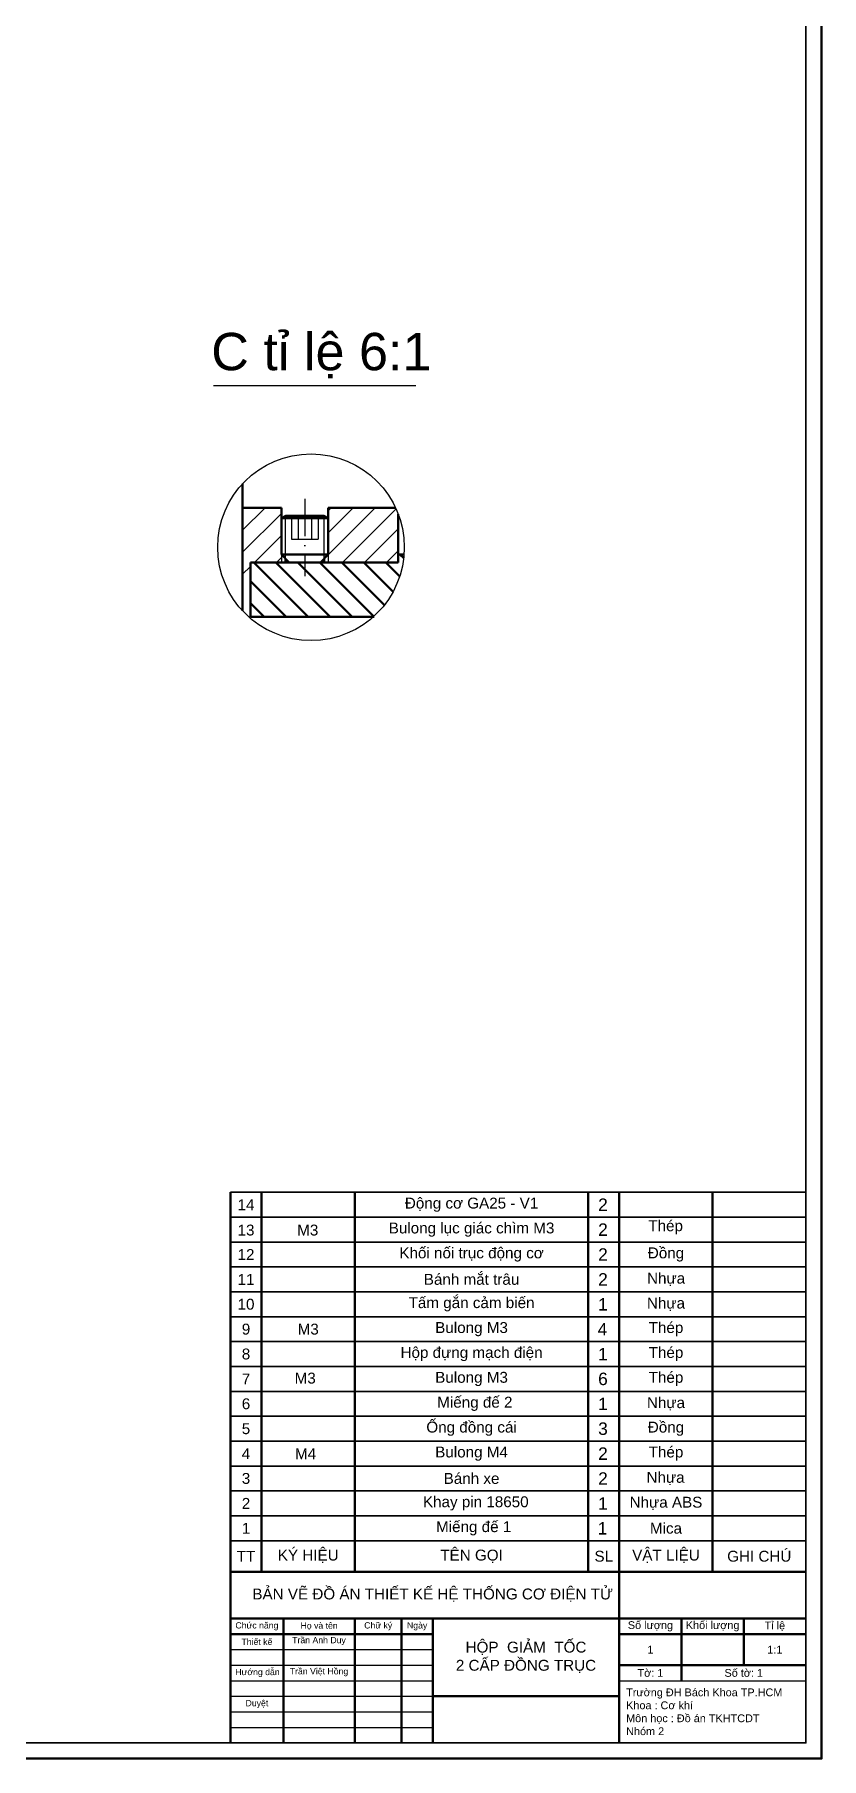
# Model space of a CAD drawing. Header units: inches. Extents: x -2446 to 6128, y -345 to 2058.
# Drawn here: x 1052 to 1305, y 730 to 1284 of the extents above; entities that cross this region are included whole.
import ezdxf

# ---------------------------------------------------------------- set-up
doc = ezdxf.new("R2010")
doc.units = ezdxf.units.IN
doc.header["$MEASUREMENT"] = 0
doc.linetypes.add('ACAD_ISO02W100', pattern=[15, 12, -3])
doc.linetypes.add('ACAD_ISO10W100', pattern=[18, 12, -3, 0, -3])
doc.layers.get('0').update_dxf_attribs({"color": 1, "lineweight": 50})
for name, color, linetype, lineweight in [('1_NETDAM', 7, 'Continuous', 50), ('9_DUONGCHUTHICH', 152, 'Continuous', 25), ('KHUNG MANH', 2, 'Continuous', 35), ('manh', 2, 'Continuous', 25), ('Net Dam', 3, 'Continuous', 50), ('Net Dam 2', 60, 'Continuous', 50), ('Net Dam 3', 230, 'Continuous', 50), ('Net Dam BL', 30, 'Continuous', 50), ('Net Duong Tam', 190, 'ACAD_ISO10W100', 25), ('Net Dut', 4, 'ACAD_ISO02W100', 25), ('Net Nhat', 2, 'Continuous', 25), ('Net Vat Lieu', 210, 'Continuous', 25)]:
    doc.layers.add(name, color=color, linetype=linetype, lineweight=lineweight)
doc.styles.add('khai', font='times.ttf', dxfattribs={"height": 3.5})
doc.styles.get("Standard").update_dxf_attribs({"font": 'arial.ttf'})
pattern_1 = [(45, (-2865.3424, -5772.8687), (-3.535534, 3.535534), [])]

msp = doc.modelspace()

# ---------------------------------------------------------------- hatches: boundary and pattern name
at = {"layer": 'Net Dam 3'}
h = msp.add_hatch(dxfattribs=at)
h.set_pattern_fill('ANSI31', color=256, scale=40, angle=90)
h.set_pattern_definition([(135, (-2865.3424, -5772.8687), (-3.535534, -3.535534), [])])
edge = h.paths.add_edge_path()
edge.add_arc((1141.019, 1119.32), 30, 311.96653, 355.59138)
edge.add_line((1170.93, 1117.014), (1169.044, 1117.014))
edge.add_line((1169.044, 1117.014), (1169.044, 1114.472))
edge.add_line((1169.044, 1114.472), (1144.044, 1114.472))
edge.add_line((1144.044, 1114.472), (1139.044, 1114.472))
edge.add_line((1139.044, 1114.472), (1134.044, 1114.472))
edge.add_line((1134.044, 1114.472), (1121.544, 1114.472))
edge.add_line((1121.544, 1114.472), (1121.544, 1097.014))
edge.add_line((1121.544, 1097.014), (1161.08, 1097.014))
at = {"layer": 'Net Vat Lieu'}
h = msp.add_hatch(dxfattribs=at)
h.set_pattern_fill('ANSI31', color=256, scale=40)
h.set_pattern_definition(pattern_1)
h.paths.add_polyline_path([(1131.544, 1121.884), (1119.044, 1129.118), (1119.044, 1107.014), (1121.544, 1107.014), (1121.544, 1114.472), (1131.544, 1114.472), (1131.544, 1116.972)])
h.paths.add_polyline_path([(1131.544, 1128.672), (1131.544, 1132.014), (1119.044, 1132.014), (1119.044, 1129.118), (1131.544, 1121.884)])
h.paths.add_polyline_path([(1169.044, 1130.026, 0.0180026), (1168.201, 1132.014), (1146.544, 1132.014), (1146.544, 1128.672), (1146.544, 1116.972), (1146.544, 1114.472), (1169.044, 1114.472), (1169.044, 1117.014)])
h = msp.add_hatch(dxfattribs=at)
h.set_pattern_fill('ANSI31', color=256, scale=40)
h.set_pattern_definition(pattern_1)
h.paths.add_polyline_path([(1131.544, 1116.972), (1131.544, 1114.472), (1132.794, 1114.472), (1132.794, 1115.722)])

# ---------------------------------------------------------------- linework, layer by layer
at = {"linetype": 'Continuous', "lineweight": 50}
msp.add_line((1115.131, 832.009), (1115.131, 840.009), dxfattribs=at)
msp.add_lwpolyline([(116.131, 730.009), (1305.131, 730.009), (1305.131, 1571.009), (116.131, 1571.009)], close=True)
at = {"layer": '1_NETDAM'}
msp.add_lwpolyline([(1180.131, 775.009), (1240.131, 775.009), (1240.131, 750.009), (1180.131, 750.009)], close=True, dxfattribs=at)
at = {"layer": '9_DUONGCHUTHICH'}
msp.add_line((1109.661, 1171.31), (1174.701, 1171.31), dxfattribs=at)
at = {"layer": 'KHUNG MANH'}
msp.add_lwpolyline([(121.131, 735.009), (1300.131, 735.009), (1300.131, 1566.009), (121.131, 1566.009)], close=True, dxfattribs=at)
at = {"layer": 'manh', "color": 2, "lineweight": 35}
for p, q in [((1115.131, 912.009), (1300.131, 912.009)), ((1115.131, 904.009), (1300.131, 904.009)), ((1115.131, 896.009), (1300.131, 896.009)), ((1115.131, 888.009), (1300.131, 888.009)), ((1115.131, 880.009), (1300.131, 880.009)), ((1115.131, 872.009), (1300.131, 872.009)), ((1115.131, 864.009), (1300.131, 864.009)), ((1115.131, 856.009), (1300.131, 856.009)), ((1115.131, 848.009), (1300.131, 848.009)), ((1115.131, 840.009), (1300.131, 840.009)), ((1115.131, 840.009), (1300.131, 840.009)), ((1115.131, 832.009), (1300.131, 832.009)), ((1115.131, 824.009), (1300.131, 824.009)), ((1115.131, 816.009), (1300.131, 816.009)), ((1115.131, 808.009), (1300.131, 808.009)), ((1115.131, 800.009), (1300.131, 800.009))]:
    msp.add_line(p, q, dxfattribs=at)
at = {"layer": 'manh', "color": 7}
for p, q in [((1115.131, 765.009), (1180.131, 765.009)), ((1115.131, 760.009), (1180.131, 760.009)), ((1115.131, 755.009), (1180.131, 755.009)), ((1240.131, 755.009), (1300.131, 755.009)), ((1115.131, 750.009), (1180.131, 750.009)), ((1115.131, 745.009), (1180.131, 745.009)), ((1115.131, 740.009), (1180.131, 740.009))]:
    msp.add_line(p, q, dxfattribs=at)
at = {"layer": 'Net Dam', "color": 7}
for p, q in [((1115.131, 912.009), (1115.131, 790.009)), ((1125.131, 912.009), (1125.131, 790.009)), ((1155.131, 912.009), (1155.131, 790.009)), ((1230.131, 790.009), (1230.131, 912.009)), ((1240.131, 790.009), (1240.131, 912.009)), ((1270.131, 790.009), (1270.131, 912.009)), ((1115.131, 735.009), (1115.131, 790.009)), ((1115.131, 790.009), (1300.131, 790.009)), ((1240.131, 790.009), (1240.131, 735.009)), ((1115.131, 775.009), (1300.131, 775.009)), ((1132.131, 735.009), (1132.131, 775.009)), ((1155.131, 735.009), (1155.131, 775.009)), ((1170.131, 735.009), (1170.131, 775.009)), ((1180.131, 735.009), (1180.131, 775.009)), ((1260.131, 775.009), (1260.131, 755.009)), ((1280.131, 775.009), (1280.131, 760.009)), ((1115.131, 770.009), (1180.131, 770.009)), ((1240.131, 770.009), (1300.131, 770.009)), ((1240.131, 760.009), (1300.131, 760.009)), ((1180.131, 750.009), (1240.131, 750.009))]:
    msp.add_line(p, q, dxfattribs=at)
at = {"layer": 'Net Dam 2'}
for p, q in [((1119.044, 1098.897), (1119.044, 1139.743)), ((1121.544, 1097.014), (1121.544, 1114.472)), ((1121.544, 1114.472), (1134.044, 1114.472)), ((1144.044, 1114.472), (1169.044, 1114.472)), ((1169.044, 1117.014), (1170.93, 1117.014)), ((1169.044, 1117.014), (1169.044, 1114.472)), ((1121.544, 1097.014), (1161.29, 1097.014))]:
    msp.add_line(p, q, dxfattribs=at)
at = {"layer": 'Net Dam 3'}
for p, q in [((1119.044, 1132.014), (1131.544, 1132.014)), ((1131.544, 1128.672), (1131.544, 1132.014)), ((1146.544, 1132.014), (1168.201, 1132.014)), ((1146.544, 1128.672), (1146.544, 1132.014)), ((1169.044, 1117.014), (1169.044, 1130.026)), ((1132.794, 1115.722), (1132.794, 1114.472)), ((1145.294, 1115.722), (1145.294, 1114.472))]:
    msp.add_line(p, q, dxfattribs=at)
at = {"layer": 'Net Dam BL'}
for p, q in [((1132.944, 1129.472), (1131.544, 1128.672)), ((1131.544, 1128.672), (1146.544, 1128.672)), ((1131.544, 1128.672), (1131.544, 1116.972)), ((1132.944, 1129.472), (1145.144, 1129.472)), ((1145.144, 1129.472), (1146.529, 1128.672)), ((1146.544, 1116.972), (1146.544, 1128.672)), ((1131.544, 1116.972), (1146.544, 1116.972)), ((1134.044, 1114.472), (1131.544, 1116.972)), ((1139.044, 1114.472), (1134.044, 1114.472)), ((1139.044, 1114.472), (1144.044, 1114.472)), ((1144.044, 1114.472), (1146.544, 1116.972))]:
    msp.add_line(p, q, dxfattribs=at)
at = {"layer": 'Net Duong Tam'}
msp.add_line((1139.044, 1134.957), (1139.044, 1110.034), dxfattribs=at)
at = {"layer": 'Net Dut'}
for p, q in [((1134.719, 1129.472), (1134.719, 1121.972)), ((1136.869, 1129.472), (1136.869, 1121.972)), ((1141.219, 1129.472), (1141.219, 1121.972)), ((1143.369, 1129.472), (1143.369, 1121.972)), ((1134.719, 1121.972), (1143.369, 1121.972))]:
    msp.add_line(p, q, dxfattribs=at)
at = {"layer": 'Net Nhat'}
for p, q in [((1132.794, 1115.722), (1132.794, 1129.386)), ((1145.294, 1115.722), (1145.294, 1129.386)), ((1131.544, 1116.972), (1131.544, 1114.472)), ((1146.544, 1116.972), (1146.544, 1114.472))]:
    msp.add_line(p, q, dxfattribs=at)
msp.add_circle((1141.019, 1119.32), 30, dxfattribs=at)

# ---------------------------------------------------------------- texts
at = {"layer": '9_DUONGCHUTHICH'}
for s, insert, char_height, width, attachment_point in [('C tỉ lệ 6:1', (1108.948, 1188.241), 12, 119.1374, 1), ('14', (1120.131, 908.009), 3.5, 10, 5), ('\\pxqc;Động cơ GA25 - V1 ', (1155.131, 908.009), 3.5, 75, 4), ('2', (1234.869, 908.009), 4, 10, 5), ('13', (1120.131, 899.845), 3.5, 10, 5), ('M3', (1139.976, 899.841), 3.5, 30, 5), ('\\pxqc;Bulong lục giác chìm M3', (1155.131, 900.009), 3.5, 75, 4), ('2', (1234.869, 900.009), 4, 10, 5), ('Thép', (1255.016, 900.733), 3.5, 30, 5), ('12', (1120.131, 892.009), 3.5, 10, 5), ('\\pxqc;Khối nối trục động cơ', (1155.131, 892.009), 3.5, 75, 4), ('2', (1234.869, 892.009), 4, 10, 5), ('Đồng', (1255.131, 892.009), 3.5, 30, 5), ('\\pxqc;Bánh mắt trâu', (1155.131, 884.009), 3.5, 75, 4), ('11', (1120.131, 884.009), 3.5, 10, 5), ('2', (1234.869, 884.009), 4, 10, 5), ('Nhựa', (1255.166, 884.009), 3.5, 30, 5), ('10', (1120.131, 876.009), 3.5, 10, 5), ('\\pxqc;Tấm gắn cảm biến', (1155.131, 876.009), 3.5, 75, 4), ('1', (1234.869, 876.009), 4, 10, 5), ('Nhựa', (1255.131, 876.009), 3.5, 30, 5), ('\\pxqc;Bulong M3', (1155.131, 868.009), 3.5, 75, 4), ('Thép ', (1255.131, 868.009), 3.5, 30, 5), ('9', (1120.131, 868.009), 3.5, 10, 5), ('M3', (1140.131, 868.009), 3.5, 30, 5), ('4', (1234.723, 868.009), 4, 10, 5), ('8', (1120.131, 860.009), 3.5, 10, 5), ('\\pxqc;Hộp đựng mạch điện', (1155.131, 860.009), 3.5, 75, 4), ('1', (1234.869, 860.009), 4, 10, 5), ('Thép ', (1255.131, 860.009), 3.5, 30, 5), ('7', (1120.131, 852.009), 3.5, 10, 5), ('M3', (1139.157, 852.262), 3.5, 30, 5), ('\\pxqc;Bulong M3', (1155.131, 852.009), 3.5, 75, 4), ('6', (1234.869, 852.009), 4, 10, 5), ('Thép ', (1255.131, 852.009), 3.5, 30, 5), ('6', (1120.131, 844.009), 3.5, 10, 5), ('\\pxql;^I        Miếng đế 2', (1156.729, 844.009), 3.5, 75, 4), ('1', (1234.869, 844.009), 4, 10, 5), ('Nhựa', (1255.131, 844.009), 3.5, 30, 5), ('{\\fArial|b0|i0|c0|p34;5}', (1120.131, 836.009), 3.5, 10, 5), ('\\pxqc;Ống đồng cái ', (1155.131, 836.009), 3.5, 75, 4), ('3', (1234.869, 836.009), 4, 10, 5), ('Đồng', (1255.131, 836.009), 3.5, 30, 5), ('{\\fArial|b0|i0|c0|p34;4}', (1120.131, 828.009), 3.5, 10, 5), ('M4', (1139.273, 827.958), 3.5, 30, 5), ('\\pxqc;Bulong M4', (1155.131, 828.009), 3.5, 75, 4), ('2', (1234.869, 828.009), 4, 10, 5), ('Thép ', (1255.131, 828.009), 3.5, 30, 5), ('{\\fArial|b0|i0|c0|p34;3}', (1120.131, 820.009), 3.5, 10, 5), ('\\pxqc;Bánh xe', (1155.131, 820.009), 3.5, 75, 4), ('2', (1234.869, 820.009), 4, 10, 5), ('Nhựa', (1254.981, 820.009), 3.5, 30, 5), ('{\\fArial|b0|i0|c0|p34;2}', (1120.131, 812.009), 3.5, 10, 5), ('\\pxqc;  Khay pin 18650', (1155.131, 812.009), 3.5, 75, 4), ('1', (1234.869, 812.009), 4, 10, 5), ('Nhựa ABS', (1255.131, 812.009), 3.5, 30, 5), ('{\\fArial|b0|i0|c0|p34;1}', (1120.131, 804.009), 3.5, 10, 5), ('\\pxqc; Miếng đế 1', (1155.131, 804.009), 3.5, 75, 4), ('1', (1234.723, 804.009), 4, 10, 5), ('Mica', (1255.131, 804.009), 3.5, 30, 5), ('KÝ HIỆU', (1140.131, 795.009), 3.5, 30, 5), ('TÊN GỌI', (1192.631, 795.009), 3.5, 75, 5), ('VẬT LIỆU', (1255.131, 795.009), 3.5, 30, 5), ('TT', (1120.131, 795.009), 3.5, 10, 5), ('{\\H1.75x;SL}', (1235.131, 795.009), 2, 10, 5), ('{\\H1.75x;GHI CHÚ}', (1285.12, 795.009), 2, 25, 5), ('BẢN VẼ ĐỒ ÁN THIẾT KẾ HỆ THỐNG CƠ ĐIỆN TỬ', (1180.131, 782.509), 3.5, 125, 5), ('Trườ{\\fArial|b0|i0|c238|p34;ng ĐH }Bách Khoa TP.HCM\\PKhoa : Cơ khí \\PMôn học : Đồ án TKHTCDT\\PNhóm 2', (1242.318, 745.009), 2.5, 60, 4)]:
    msp.add_mtext(s, dxfattribs=dict(at, insert=insert, char_height=char_height, width=width, attachment_point=attachment_point))
at = {"layer": '9_DUONGCHUTHICH', "color": 7}
for s, insert, char_height, width, attachment_point in [('Chức năng', (1123.631, 772.509), 2, 17, 5), ('{\\fArial|b0|i0|c0|p34;Họ và tên}', (1143.631, 772.509), 2, 23, 5), ('{\\fArial|b0|i0|c0|p34;Chữ ký}', (1162.631, 772.509), 2, 15, 5), ('{\\fArial|b0|i0|c0|p34;Ngày}', (1175.131, 772.509), 2, 10, 5), ('Số lượng', (1250.131, 772.509), 2.5, 20, 5), ('Khối lượng', (1270.131, 772.509), 2.5, 20, 5), ('Tỉ lệ', (1290.131, 772.509), 2.5, 20, 5), ('{\\fArial|b0|i0|c0|p34;Thiết kế}', (1123.631, 767.509), 2, 17, 5), ('Trần Anh Duy', (1143.59, 767.758), 2, 23, 5), ('1', (1250.131, 765.009), 2.5, 20, 5), ('1:1', (1290.131, 765.009), 2.5, 20, 5), ('{\\fArial|b0|i0|c0|p34;  Hướng dẫn}', (1115.131, 757.509), 2, 17, 4), ('{\\fArial|b0|i0|c0|p34;  Hướng dẫn}', (1115.131, 757.509), 2, 17, 4), ('Trần Việt Hồng', (1143.59, 757.758), 2, 23, 5), ('Tờ: 1', (1250.131, 757.509), 2.5, 20, 5), ('Số tờ: 1', (1280.131, 757.509), 2.5, 40, 5), ('Duyệt', (1123.631, 747.509), 2, 17, 5)]:
    msp.add_mtext(s, dxfattribs=dict(at, insert=insert, char_height=char_height, width=width, attachment_point=attachment_point))
at = {"layer": '9_DUONGCHUTHICH', "insert": (1210.131, 762.509), "char_height": 3.5, "width": 69.01334, "attachment_point": 5, "style": 'khai'}
msp.add_mtext('{\\fArial|b0|i0|c0|p34;H\\fArial|b0|i0|c163|p34;Ộ\\fArial|b0|i0|c0|p34;P  GI\\fArial|b0|i0|c163|p34;Ả\\fArial|b0|i0|c0|p34;M  T\\fArial|b0|i0|c163|p34;Ố\\fArial|b0|i0|c0|p34;C \\P2 CẤP ĐỒNG TRỤC }', dxfattribs=at)

doc.saveas('drawing.dxf')
